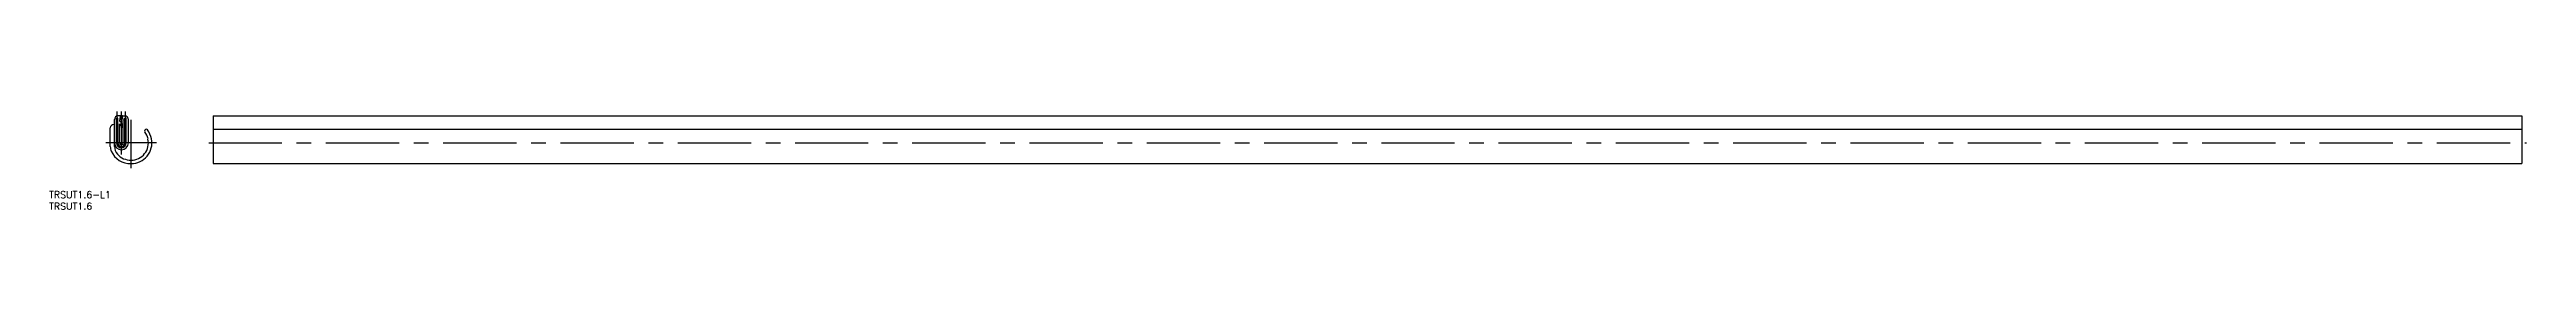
# Model space of a CAD drawing. Extents: x -31 to 1042, y -29 to 14.
import ezdxf

# ---------------------------------------------------------------- set-up
doc = ezdxf.new("R2010")
doc.units = 0
doc.linetypes.add('CENTER', pattern=[50.8, 31.75, -6.35, 6.35, -6.35])
doc.layers.get('0').update_dxf_attribs({"linetype": 'CONTINUOUS'})
doc.layers.add('CENTER', color=1, linetype='CENTER')
doc.styles.get("Standard").update_dxf_attribs({"font": 'txt.shx', "height": 3, "bigfont": 'bigfont.shx'})

# ---------------------------------------------------------------- blocks, each defined once
blk = doc.blocks.new('*U3')
at = {"color": 7, "linetype": 'CONTINUOUS'}
blk.add_text('TRSUT1.6-L1', height=3, dxfattribs=at).set_placement((-31.3, -24))
blk = doc.blocks.new('*U4')
at = {"color": 7, "linetype": 'CONTINUOUS'}
blk.add_text('TRSUT1.6', height=3, dxfattribs=at).set_placement((-31.3, -29))

msp = doc.modelspace()

# ---------------------------------------------------------------- linework, layer by layer
at = {"color": 7, "linetype": 'CONTINUOUS'}
for p, q in [((-0.5, 11.7), (-1.5, 11.7)), ((0.5, 11.7), (1.5, 11.7)), ((39.8, 11.7), (1039.8, 11.7)), ((39.8, 11.7), (39.8, -9)), ((1039.8, 11.7), (1039.8, -9)), ((-4.8, -1.6), (-4.8, 6.5)), ((-3, 8), (-3.3, 8)), ((-3, 0), (-3, 10.2)), ((-3, -1.6), (-3, 8)), ((-2.1, 0), (-2.1, 10.7)), ((-1.5, 10.7), (-2.1, 10.7)), ((-1.5, 0), (-1.5, 10.7)), ((-0.8, 0), (-0.8, 8.3)), ((0.8, 0), (0.8, 9.7)), ((0.8, 0), (0.8, 8.3)), ((1.5, 0), (1.5, 10.7)), ((1.5, 10.7), (2.1, 10.7)), ((2.1, 0), (2.1, 10.7)), ((3, 0), (3, 10.2)), ((39.8, 6), (1039.8, 6)), ((39.8, -9), (1039.8, -9))]:
    msp.add_line(p, q, dxfattribs=at)
for centre, radius, start, end in [((-1.5, 10.2), 1.5, 90, 180), ((7.6, 8.2), 8.58, 158.1048, 169.5705), ((-0.6, 11.5), 0.25, 335.2971, 85.468), ((0.6, 11.5), 0.25, 94.532, 204.7029), ((-7.6, 8.2), 8.58, 10.4295, 21.8952), ((1.5, 10.2), 1.5, 0, 90), ((-3.3, 6.5), 1.5, 90, 180), ((0, 0), 3, 180, 0), ((0, 0), 2.1, 180, 0), ((0, 0), 1.5, 180, 0), ((-0.3, 9.7), 0.5, 180, 220.7151), ((-0.8, 8.3), 0.05, 35.6652, 180), ((0, 0), 0.8, 180, 0), ((-2.2, 7.2), 2.65, 355.686, 54.2961), ((-1.8, 7.1), 1.64, 359.8526, 48.6873), ((0.1, 7), 0.285, 179.8526, 355.686), ((4.2, 0), 7.5, 270, 12.9351), ((4.2, 0), 9, 270.1772, 11.0477), ((10.8, 5.2), 0.76, 34.3001, 214.582), ((2.7, -0.3), 9.09, 12.9351, 34.582), ((2.6, -0.3), 10.6, 11.0477, 34.3001), ((0.2, -1.6), 5, 180, 203.836), ((3.9, 0.1), 9.07, 203.836, 271.9499), ((2, -1.6), 5, 180, 221.5874), ((3.9, 0.1), 7.57, 221.5874, 272.1257)]:
    msp.add_arc(centre, radius, start, end, dxfattribs=at)
at = {"layer": 'CENTER', "color": 1, "linetype": 'CENTER'}
for p, q in [((-1.8, 0), (-1.8, 13.7)), ((0, -5), (0, 13.7)), ((1.8, 0), (1.8, 13.7)), ((15.2, 0), (-6.8, 0)), ((4.2, -11), (4.2, 10)), ((37.8, 0), (1041.8, 0))]:
    msp.add_line(p, q, dxfattribs=at)
msp.add_arc((0, 0), 1.8, 180, 0, dxfattribs=at)

# ---------------------------------------------------------------- block references
at = {"color": 7, "linetype": 'CONTINUOUS'}
for name in ['*U3', '*U4']:
    msp.add_blockref(name, (0, 0), dxfattribs=at)

doc.saveas('drawing.dxf')
